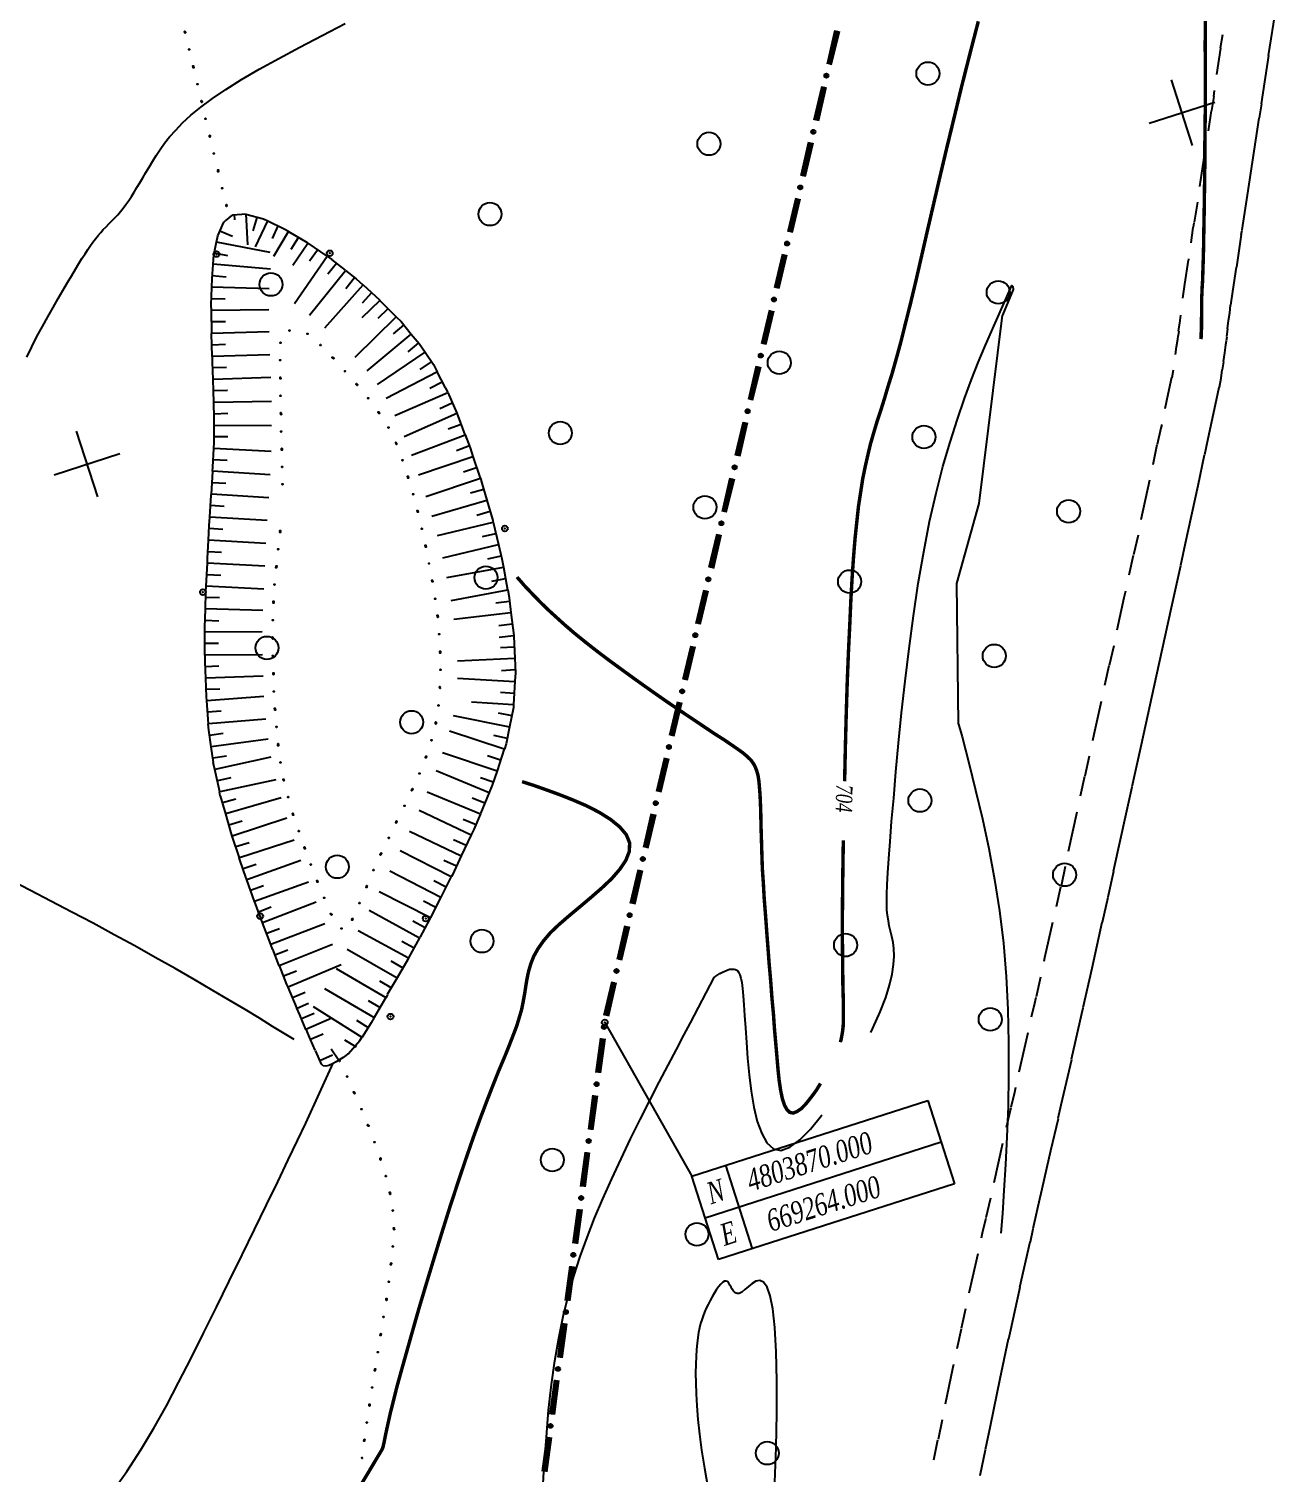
# Model space of a CAD drawing. Header units: millimetres. Extents: x 1353783 to 6492029790, y -7276956 to -512500.
# Drawn here: x 10027477 to 10038322, y -2832052 to -2819488 of the extents above; entities that cross this region are included whole.
import ezdxf

# ---------------------------------------------------------------- set-up
doc = ezdxf.new("R2010")
doc.units = ezdxf.units.MM
doc.linetypes.add('CONTI', pattern=[0])
doc.layers.get('0').update_dxf_attribs({"lineweight": 5})
for name, color, linetype in [('GOR_BUNKNOWN', 212, 'CONTI'), ('GORIZUNKNOWN', 32, 'CONTI'), ('PI_DTUNKNOWN', 250, 'CONTI'), ('PI_DTГРАНИЦЫ', 10, 'CONTI'), ('SETKR', 7, 'CONTI'), ('SIT_LГРАНИЦЫ', 10, 'CONTI'), ('SIT_LДОРОГИ', 250, 'CONTI'), ('SIT_LРЕЛЬЕФ', 7, 'CONTI'), ('ZAPSKРАСТЕНИ', 94, 'CONTI'), ('ГРАНИЦЫ', 7, 'CONTI'), ('РЕЛЬЕФ', 7, 'CONTI')]:
    doc.layers.add(name, color=color, linetype=linetype)
doc.styles.add('SHRFT', font='', dxfattribs={"width": 0.75})
doc.styles.get('SHRFT').set_extended_font_data('Times New Roman Cyr', italic=True)

# ---------------------------------------------------------------- blocks, each defined once
blk = doc.blocks.new('BL_333')
at = {"color": 0}
for p, q in [((0, -3), (0, 3)), ((-3, 0), (3, 0))]:
    blk.add_line(p, q, dxfattribs=at)
blk = doc.blocks.new('BL_2004')
at = {"color": 0}
blk.add_circle((0, 0), 1, dxfattribs=at)
blk = doc.blocks.new('оо')
at = {"layer": 'GOR_BUNKNOWN', "color": 9, "true_color": 0xc7c8ca, "const_width": 0.15}
for points in [[(223097.413, -3431776.622), (223097.823, -3431775.532), (223098.193, -3431774.532), (223098.543, -3431773.622), (223098.873, -3431772.792), (223099.183, -3431772.042), (223099.483, -3431771.362), (223099.763, -3431770.732), (223100.043, -3431770.172), (223100.303, -3431769.652), (223100.573, -3431769.172), (223100.833, -3431768.732), (223101.093, -3431768.302), (223101.363, -3431767.902), (223101.643, -3431767.492), (223101.943, -3431767.082), (223102.253, -3431766.642), (223102.573, -3431766.172), (223102.933, -3431765.662), (223103.303, -3431765.102), (223103.713, -3431764.472), (223104.153, -3431763.762), (223104.633, -3431762.992), (223105.143, -3431762.152), (223105.683, -3431761.242), (223106.253, -3431760.282), (223106.863, -3431759.262), (223107.503, -3431758.192), (223108.173, -3431757.082), (223108.883, -3431755.922), (223109.613, -3431754.722), (223110.383, -3431753.492), (223111.173, -3431752.242)], [(223120.573, -3431755.242), (223120.183, -3431756.452), (223119.793, -3431757.692), (223119.393, -3431758.922), (223118.993, -3431760.112), (223118.623, -3431761.252), (223118.273, -3431762.292), (223117.963, -3431763.212), (223117.693, -3431764.002), (223117.473, -3431764.652), (223117.283, -3431765.192), (223117.133, -3431765.612), (223117.013, -3431765.952), (223116.913, -3431766.202), (223116.843, -3431766.392), (223116.793, -3431766.532), (223116.753, -3431766.632), (223116.723, -3431766.712), (223116.553, -3431767.252), (223116.523, -3431767.342), (223116.483, -3431767.452), (223116.443, -3431767.572), (223116.403, -3431767.692), (223116.363, -3431767.812), (223116.323, -3431767.942), (223116.273, -3431768.062), (223116.233, -3431768.172), (223116.203, -3431768.272), (223116.163, -3431768.362)], [(223084.683, -3431769.122), (223084.773, -3431769.322), (223084.873, -3431769.562), (223085.003, -3431769.832), (223085.153, -3431770.142), (223085.323, -3431770.482), (223085.523, -3431770.862), (223085.763, -3431771.282), (223086.023, -3431771.732), (223086.323, -3431772.222), (223086.663, -3431772.742), (223087.043, -3431773.302), (223087.453, -3431773.882), (223087.883, -3431774.472), (223088.323, -3431775.072), (223088.773, -3431775.672), (223089.213, -3431776.252), (223089.653, -3431776.812), (223090.063, -3431777.332), (223090.443, -3431777.812), (223090.783, -3431778.242), (223091.083, -3431778.602), (223091.333, -3431778.922), (223091.533, -3431779.182), (223091.703, -3431779.412), (223091.833, -3431779.622), (223091.933, -3431779.812), (223091.993, -3431779.992), (223092.023, -3431780.172), (223092.033, -3431780.352), (223092.023, -3431780.562), (223091.983, -3431780.802), (223091.923, -3431781.062), (223091.853, -3431781.362), (223091.763, -3431781.692), (223091.663, -3431782.052), (223091.543, -3431782.452), (223091.413, -3431782.892), (223091.273, -3431783.382), (223091.123, -3431783.902), (223090.963, -3431784.462), (223090.813, -3431785.072), (223090.643, -3431785.722), (223090.483, -3431786.402), (223090.313, -3431787.102), (223090.143, -3431787.812), (223089.973, -3431788.522), (223089.813, -3431789.232), (223089.643, -3431789.932), (223089.493, -3431790.612), (223089.333, -3431791.262), (223089.193, -3431791.882), (223089.063, -3431792.452), (223088.943, -3431792.972), (223088.843, -3431793.452), (223088.773, -3431793.872), (223088.733, -3431794.232), (223088.733, -3431794.532), (223088.773, -3431794.762), (223088.853, -3431794.912), (223088.983, -3431794.992), (223089.163, -3431794.982), (223089.393, -3431794.912), (223089.653, -3431794.772), (223089.933, -3431794.582), (223090.243, -3431794.362), (223090.512, -3431794.129)], [(223095.533, -3431781.932), (223096.013, -3431780.542), (223096.493, -3431779.172), (223096.963, -3431777.852), (223097.413, -3431776.622)], [(223065.163, -3431805.512), (223067.503, -3431803.452), (223067.573, -3431803.362), (223067.643, -3431803.242), (223067.723, -3431803.102), (223067.823, -3431802.922), (223067.953, -3431802.692), (223068.123, -3431802.402), (223068.333, -3431802.042), (223068.603, -3431801.612), (223068.923, -3431801.092), (223069.323, -3431800.482), (223069.793, -3431799.772), (223070.323, -3431798.972), (223070.903, -3431798.102), (223071.533, -3431797.182), (223072.183, -3431796.242), (223072.843, -3431795.292), (223073.513, -3431794.342), (223074.173, -3431793.432), (223074.813, -3431792.562), (223075.413, -3431791.762), (223075.973, -3431791.042), (223076.483, -3431790.402), (223076.953, -3431789.822), (223077.373, -3431789.312), (223077.763, -3431788.862), (223078.113, -3431788.442), (223078.413, -3431788.072), (223078.693, -3431787.722), (223078.923, -3431787.392), (223079.133, -3431787.082), (223079.303, -3431786.772), (223079.463, -3431786.472), (223079.613, -3431786.172), (223079.763, -3431785.882), (223079.923, -3431785.602), (223080.113, -3431785.322), (223080.333, -3431785.052), (223080.613, -3431784.792), (223080.943, -3431784.542), (223081.343, -3431784.292), (223081.823, -3431784.062), (223082.363, -3431783.832), (223082.933, -3431783.602), (223083.513, -3431783.362), (223084.073, -3431783.122), (223084.593, -3431782.872), (223085.053, -3431782.592), (223085.423, -3431782.302), (223085.683, -3431781.982), (223085.813, -3431781.632), (223085.783, -3431781.242), (223085.613, -3431780.832), (223085.333, -3431780.402), (223084.963, -3431779.962), (223084.523, -3431779.522), (223084.043, -3431779.102), (223083.543, -3431778.692), (223083.053, -3431778.312), (223082.593, -3431777.962), (223082.173, -3431777.662)], [(223093.203, -3431788.882), (223093.503, -3431787.922), (223093.863, -3431786.832), (223094.263, -3431785.632), (223094.693, -3431784.362)], [(223091.885, -3431792.683), (223091.963, -3431792.562), (223092.093, -3431792.322), (223092.213, -3431792.062), (223092.323, -3431791.752), (223092.443, -3431791.382), (223092.583, -3431790.922), (223092.743, -3431790.372), (223092.953, -3431789.692), (223093.203, -3431788.882)]]:
    blk.add_lwpolyline(points, dxfattribs=at)
at = {"layer": 'GORIZUNKNOWN', "color": 9, "true_color": 0xc7c8ca}
for points in [[(223069.313, -3431785.312), (223068.983, -3431784.932), (223068.593, -3431784.482), (223068.153, -3431783.972), (223067.673, -3431783.422), (223067.143, -3431782.812), (223066.573, -3431782.172), (223065.963, -3431781.492), (223065.323, -3431780.792), (223064.653, -3431780.062), (223063.963, -3431779.322), (223063.253, -3431778.582), (223062.533, -3431777.822), (223061.803, -3431777.082), (223061.083, -3431776.342), (223060.373, -3431775.632), (223059.683, -3431774.942)], [(223067.313, -3431753.502), (223067.663, -3431753.132), (223068.013, -3431752.782), (223068.373, -3431752.442), (223068.723, -3431752.102), (223069.063, -3431751.792), (223069.393, -3431751.492), (223069.703, -3431751.212), (223069.993, -3431750.952), (223070.263, -3431750.712), (223070.503, -3431750.502), (223070.713, -3431750.312), (223070.913, -3431750.142), (223071.103, -3431749.992), (223071.273, -3431749.852), (223071.433, -3431749.722), (223071.583, -3431749.612), (223071.733, -3431749.512), (223071.883, -3431749.412), (223072.033, -3431749.322), (223072.183, -3431749.232), (223072.343, -3431749.152), (223072.493, -3431749.072), (223072.653, -3431748.982), (223072.813, -3431748.902), (223072.973, -3431748.812), (223073.133, -3431748.712), (223073.293, -3431748.612), (223073.453, -3431748.492), (223073.623, -3431748.372), (223073.793, -3431748.242), (223073.963, -3431748.092), (223074.133, -3431747.942), (223074.313, -3431747.782), (223074.503, -3431747.612), (223074.703, -3431747.432), (223074.913, -3431747.252), (223075.123, -3431747.062), (223075.353, -3431746.872), (223075.603, -3431746.672), (223075.863, -3431746.472), (223076.163, -3431746.272), (223076.503, -3431746.072), (223076.883, -3431745.862), (223077.333, -3431745.662), (223077.843, -3431745.452), (223078.443, -3431745.252), (223079.113, -3431745.052), (223079.893, -3431744.852), (223080.763, -3431744.662), (223081.723, -3431744.482), (223082.743, -3431744.292), (223083.823, -3431744.102), (223084.933, -3431743.912)], [(223093.277, -3431792.683), (223093.413, -3431792.542), (223093.933, -3431791.962), (223094.353, -3431791.442), (223094.683, -3431790.972), (223094.933, -3431790.552), (223095.123, -3431790.172), (223095.253, -3431789.832), (223095.343, -3431789.522), (223095.393, -3431789.252), (223095.423, -3431788.992), (223095.443, -3431788.752), (223095.453, -3431788.522), (223095.483, -3431788.302), (223095.523, -3431788.072), (223095.573, -3431787.822), (223095.663, -3431787.532), (223095.773, -3431787.192), (223095.923, -3431786.782), (223096.103, -3431786.302), (223096.333, -3431785.722), (223096.613, -3431785.032), (223096.943, -3431784.222), (223097.343, -3431783.282), (223097.783, -3431782.222), (223098.273, -3431781.072), (223098.803, -3431779.852), (223099.373, -3431778.592), (223099.963, -3431777.292), (223100.583, -3431776.002), (223101.213, -3431774.722), (223101.863, -3431773.482), (223102.503, -3431772.312), (223103.153, -3431771.222), (223103.783, -3431770.212), (223104.413, -3431769.292), (223105.013, -3431768.442), (223105.583, -3431767.672), (223106.133, -3431766.982), (223106.633, -3431766.372), (223107.093, -3431765.832), (223107.503, -3431765.362), (223107.863, -3431764.962), (223109.043, -3431763.632), (223109.073, -3431763.682), (223109.043, -3431763.812), (223108.266, -3431764.728)], [(223101.008, -3431781.092), (223102.813, -3431775.237), (223104.795, -3431772.223), (223108.266, -3431764.728)], [(223101.008, -3431781.092), (223100.983, -3431781.652), (223100.913, -3431782.822), (223100.833, -3431784.052), (223100.733, -3431785.322), (223100.603, -3431786.642), (223100.433, -3431787.992), (223100.213, -3431789.362), (223099.953, -3431790.752), (223099.623, -3431792.162), (223099.253, -3431793.562), (223098.843, -3431794.942), (223098.413, -3431796.282), (223097.973, -3431797.582), (223097.523, -3431798.812), (223097.093, -3431799.952), (223096.683, -3431801.002), (223096.313, -3431801.932), (223095.983, -3431802.732)], [(223055.733, -3431801.642), (223056.643, -3431800.972), (223057.503, -3431800.272), (223058.333, -3431799.542), (223059.153, -3431798.782), (223059.963, -3431797.972), (223060.803, -3431797.132), (223061.653, -3431796.262), (223062.533, -3431795.362), (223063.413, -3431794.452), (223064.293, -3431793.542), (223065.143, -3431792.652), (223065.963, -3431791.792), (223066.743, -3431790.982), (223067.463, -3431790.222), (223068.103, -3431789.532), (223068.673, -3431788.932), (223070.603, -3431786.812)], [(223073.523, -3431807.492), (223073.993, -3431806.292), (223074.463, -3431805.132), (223074.913, -3431804.042), (223075.373, -3431803.022), (223075.833, -3431802.082), (223076.293, -3431801.192), (223076.763, -3431800.362), (223077.243, -3431799.582), (223077.743, -3431798.832), (223078.263, -3431798.102), (223078.803, -3431797.402), (223079.373, -3431796.702), (223079.973, -3431796.012), (223080.603, -3431795.302), (223081.253, -3431794.602), (223081.913, -3431793.902), (223082.573, -3431793.222), (223083.223, -3431792.562), (223083.853, -3431791.932), (223084.453, -3431791.342), (223085.003, -3431790.802), (223085.503, -3431790.312), (223085.933, -3431789.892), (223087.523, -3431788.332), (223087.613, -3431788.302), (223087.713, -3431788.272), (223087.813, -3431788.242), (223087.933, -3431788.222), (223088.043, -3431788.202), (223088.153, -3431788.192), (223088.263, -3431788.192), (223088.363, -3431788.212), (223088.443, -3431788.242), (223088.513, -3431788.282), (223088.573, -3431788.352), (223088.603, -3431788.432), (223088.623, -3431788.552), (223088.613, -3431788.702), (223088.593, -3431788.902), (223088.543, -3431789.162), (223088.473, -3431789.472), (223088.383, -3431789.852), (223088.273, -3431790.302), (223088.143, -3431790.832), (223087.993, -3431791.442), (223087.833, -3431792.112), (223087.673, -3431792.822), (223087.543, -3431793.532), (223087.443, -3431794.222), (223087.393, -3431794.862), (223087.413, -3431795.422), (223087.503, -3431795.882), (223087.693, -3431796.212), (223087.983, -3431796.372), (223088.393, -3431796.362), (223088.903, -3431796.192), (223089.493, -3431795.892), (223090.133, -3431795.472), (223090.162, -3431795.451)], [(223083.323, -3431810.032), (223083.843, -3431808.612), (223084.323, -3431807.212), (223084.753, -3431805.872), (223085.113, -3431804.662), (223085.383, -3431803.632), (223085.543, -3431802.832), (223085.613, -3431802.252), (223085.593, -3431801.852), (223085.513, -3431801.602), (223085.383, -3431801.482), (223085.213, -3431801.462), (223085.023, -3431801.502), (223084.833, -3431801.582), (223084.643, -3431801.662), (223084.483, -3431801.732), (223084.353, -3431801.742), (223084.263, -3431801.722), (223084.193, -3431801.662), (223084.153, -3431801.582), (223084.123, -3431801.482), (223084.103, -3431801.382), (223084.083, -3431801.272), (223084.063, -3431801.182), (223084.033, -3431801.102), (223083.983, -3431801.062), (223083.913, -3431801.042), (223083.823, -3431801.062), (223083.713, -3431801.112), (223083.593, -3431801.192), (223083.473, -3431801.282), (223083.333, -3431801.392), (223083.193, -3431801.522), (223083.063, -3431801.652), (223082.923, -3431801.792), (223082.793, -3431801.922), (223082.673, -3431802.062), (223082.563, -3431802.192), (223082.453, -3431802.332), (223082.353, -3431802.482), (223082.253, -3431802.642), (223082.153, -3431802.822), (223082.053, -3431803.022), (223081.953, -3431803.242), (223081.843, -3431803.502), (223081.733, -3431803.782), (223081.613, -3431804.102), (223081.493, -3431804.462), (223081.363, -3431804.872), (223081.243, -3431805.332), (223081.103, -3431805.842), (223080.973, -3431806.412), (223080.843, -3431807.042), (223080.713, -3431807.742), (223080.593, -3431808.512), (223080.473, -3431809.362)]]:
    blk.add_lwpolyline(points, dxfattribs=at)
at = {"layer": 'PI_DTUNKNOWN', "color": 9, "true_color": 0xc7c8ca}
for centre in [(223076.543, -3431751.752), (223081.243, -3431753.222), (223071.483, -3431765.572), (223084.833, -3431766.952), (223069.543, -3431779.752), (223076.363, -3431782.052), (223073.603, -3431785.642)]:
    blk.add_circle(centre, 0.125, dxfattribs=at)
for p in [(223076.543, -3431751.752), (223081.243, -3431753.222), (223071.483, -3431765.572), (223084.833, -3431766.952), (223069.543, -3431779.752), (223076.363, -3431782.052), (223073.603, -3431785.642)]:
    blk.add_point(p, dxfattribs=at)
at = {"layer": 'PI_DTГРАНИЦЫ', "color": 9, "true_color": 0xc7c8ca}
blk.add_circle((223082.393, -3431788.732), 0.125, dxfattribs=at)
blk.add_point((223082.393, -3431788.732), dxfattribs=at)
at = {"layer": 'SIT_LГРАНИЦЫ', "color": 9, "true_color": 0xc7c8ca}
for p, q in [((223105.113, -3431750.712), (223104.343, -3431752.002)), ((223105.153, -3431750.742), (223104.383, -3431752.022)), ((223105.193, -3431750.762), (223104.423, -3431752.052)), ((223105.233, -3431750.782), (223104.463, -3431752.072)), ((223105.273, -3431750.812), (223104.493, -3431752.092)), ((223103.833, -3431752.862), (223103.053, -3431754.142)), ((223103.863, -3431752.882), (223103.093, -3431754.172)), ((223103.903, -3431752.902), (223103.133, -3431754.192)), ((223103.943, -3431752.932), (223103.173, -3431754.212)), ((223103.983, -3431752.952), (223103.213, -3431754.242)), ((223102.543, -3431754.992), (223101.773, -3431756.282)), ((223102.583, -3431755.022), (223101.813, -3431756.302)), ((223102.623, -3431755.042), (223101.853, -3431756.332)), ((223102.663, -3431755.062), (223101.893, -3431756.352)), ((223102.703, -3431755.092), (223101.923, -3431756.372)), ((223101.263, -3431757.142), (223100.483, -3431758.422)), ((223101.293, -3431757.162), (223100.523, -3431758.452)), ((223101.333, -3431757.182), (223100.563, -3431758.472)), ((223101.373, -3431757.212), (223100.603, -3431758.492)), ((223101.413, -3431757.232), (223100.643, -3431758.522)), ((223099.963, -3431759.282), (223099.193, -3431760.572)), ((223100.003, -3431759.312), (223099.233, -3431760.592)), ((223100.043, -3431759.332), (223099.273, -3431760.622)), ((223100.083, -3431759.352), (223099.313, -3431760.642)), ((223100.123, -3431759.382), (223099.343, -3431760.662)), ((223098.683, -3431761.432), (223097.903, -3431762.712)), ((223098.713, -3431761.452), (223097.943, -3431762.742)), ((223098.753, -3431761.472), (223097.983, -3431762.762)), ((223098.793, -3431761.502), (223098.023, -3431762.782)), ((223098.833, -3431761.522), (223098.063, -3431762.812)), ((223097.393, -3431763.562), (223096.623, -3431764.852)), ((223097.433, -3431763.592), (223096.663, -3431764.872)), ((223097.473, -3431763.612), (223096.703, -3431764.902)), ((223097.513, -3431763.632), (223096.743, -3431764.922)), ((223097.553, -3431763.662), (223096.773, -3431764.942)), ((223096.113, -3431765.712), (223095.333, -3431766.992)), ((223096.143, -3431765.732), (223095.373, -3431767.022)), ((223096.183, -3431765.752), (223095.413, -3431767.042)), ((223096.223, -3431765.782), (223095.453, -3431767.062)), ((223096.263, -3431765.802), (223095.493, -3431767.092)), ((223094.813, -3431767.852), (223094.043, -3431769.142)), ((223094.853, -3431767.882), (223094.083, -3431769.162)), ((223094.893, -3431767.902), (223094.123, -3431769.192)), ((223094.933, -3431767.922), (223094.163, -3431769.212)), ((223094.973, -3431767.952), (223094.193, -3431769.232)), ((223093.533, -3431770.002), (223092.753, -3431771.282)), ((223093.563, -3431770.022), (223092.793, -3431771.312)), ((223093.603, -3431770.042), (223092.833, -3431771.332)), ((223093.643, -3431770.072), (223092.873, -3431771.352)), ((223093.683, -3431770.092), (223092.913, -3431771.382)), ((223092.243, -3431772.142), (223091.473, -3431773.432)), ((223092.283, -3431772.172), (223091.513, -3431773.452)), ((223092.323, -3431772.192), (223091.553, -3431773.482)), ((223092.363, -3431772.212), (223091.593, -3431773.502)), ((223092.403, -3431772.242), (223091.623, -3431773.522)), ((223090.963, -3431774.292), (223090.183, -3431775.572)), ((223090.993, -3431774.312), (223090.223, -3431775.602)), ((223091.033, -3431774.332), (223090.263, -3431775.622)), ((223091.073, -3431774.362), (223090.303, -3431775.642)), ((223091.113, -3431774.382), (223090.343, -3431775.672)), ((223089.663, -3431776.422), (223088.893, -3431777.712)), ((223089.703, -3431776.452), (223088.933, -3431777.732)), ((223089.743, -3431776.472), (223088.973, -3431777.762)), ((223089.783, -3431776.492), (223089.013, -3431777.782)), ((223089.823, -3431776.522), (223089.043, -3431777.802)), ((223088.383, -3431778.572), (223087.603, -3431779.852)), ((223088.413, -3431778.592), (223087.643, -3431779.882)), ((223088.453, -3431778.612), (223087.683, -3431779.902)), ((223088.493, -3431778.642), (223087.723, -3431779.922)), ((223088.533, -3431778.662), (223087.763, -3431779.952)), ((223087.093, -3431780.712), (223086.323, -3431782.002)), ((223087.133, -3431780.742), (223086.363, -3431782.022)), ((223087.173, -3431780.762), (223086.403, -3431782.052)), ((223087.213, -3431780.782), (223086.443, -3431782.072)), ((223087.253, -3431780.812), (223086.473, -3431782.092)), ((223085.813, -3431782.862), (223085.033, -3431784.142)), ((223085.843, -3431782.882), (223085.073, -3431784.172)), ((223085.883, -3431782.902), (223085.113, -3431784.192)), ((223085.923, -3431782.932), (223085.153, -3431784.212)), ((223085.963, -3431782.952), (223085.193, -3431784.242)), ((223084.513, -3431785.002), (223083.743, -3431786.292)), ((223084.553, -3431785.032), (223083.783, -3431786.312)), ((223084.593, -3431785.052), (223083.823, -3431786.342)), ((223084.633, -3431785.072), (223083.863, -3431786.362)), ((223084.673, -3431785.102), (223083.893, -3431786.382)), ((223083.233, -3431787.152), (223082.453, -3431788.432)), ((223083.263, -3431787.172), (223082.493, -3431788.462)), ((223083.303, -3431787.192), (223082.533, -3431788.482)), ((223083.343, -3431787.222), (223082.573, -3431788.502)), ((223083.383, -3431787.242), (223082.613, -3431788.532)), ((223082.013, -3431789.332), (223081.363, -3431790.692)), ((223082.053, -3431789.352), (223081.403, -3431790.702)), ((223082.093, -3431789.372), (223081.443, -3431790.722)), ((223082.133, -3431789.392), (223081.493, -3431790.742)), ((223082.173, -3431789.412), (223081.533, -3431790.762)), ((223080.933, -3431791.592), (223080.293, -3431792.942)), ((223080.973, -3431791.612), (223080.333, -3431792.962)), ((223081.013, -3431791.632), (223080.373, -3431792.982)), ((223081.063, -3431791.652), (223080.413, -3431793.002)), ((223081.103, -3431791.672), (223080.453, -3431793.022)), ((223079.863, -3431793.842), (223079.213, -3431795.202)), ((223079.903, -3431793.862), (223079.253, -3431795.212)), ((223079.943, -3431793.882), (223079.293, -3431795.232)), ((223079.983, -3431793.902), (223079.343, -3431795.252)), ((223080.023, -3431793.922), (223079.383, -3431795.272)), ((223078.783, -3431796.102), (223078.143, -3431797.452)), ((223078.823, -3431796.122), (223078.183, -3431797.472)), ((223078.863, -3431796.142), (223078.223, -3431797.492)), ((223078.913, -3431796.162), (223078.263, -3431797.512)), ((223078.953, -3431796.182), (223078.303, -3431797.532)), ((223077.713, -3431798.362), (223077.063, -3431799.722)), ((223077.753, -3431798.382), (223077.103, -3431799.732)), ((223077.793, -3431798.402), (223077.143, -3431799.752)), ((223077.833, -3431798.422), (223077.193, -3431799.772)), ((223077.873, -3431798.442), (223077.233, -3431799.792)), ((223076.633, -3431800.622), (223075.993, -3431801.972)), ((223076.673, -3431800.642), (223076.033, -3431801.992)), ((223076.713, -3431800.662), (223076.073, -3431802.012)), ((223076.763, -3431800.682), (223076.113, -3431802.032)), ((223076.803, -3431800.702), (223076.153, -3431802.052)), ((223075.563, -3431802.872), (223074.913, -3431804.232)), ((223075.603, -3431802.892), (223074.953, -3431804.242)), ((223075.643, -3431802.912), (223074.993, -3431804.262)), ((223075.683, -3431802.932), (223075.043, -3431804.282)), ((223075.723, -3431802.952), (223075.083, -3431804.302)), ((223074.483, -3431805.132), (223073.843, -3431806.482)), ((223074.523, -3431805.152), (223073.883, -3431806.502)), ((223074.563, -3431805.172), (223073.923, -3431806.522)), ((223074.613, -3431805.192), (223073.963, -3431806.542)), ((223074.653, -3431805.212), (223074.003, -3431806.562))]:
    blk.add_line(p, q, dxfattribs=at)
for centre, radius in [((223104.163, -3431752.472), 0.09), ((223104.163, -3431752.472), 0.04), ((223102.873, -3431754.622), 0.09), ((223102.873, -3431754.622), 0.04), ((223101.593, -3431756.752), 0.09), ((223101.593, -3431756.752), 0.04), ((223100.303, -3431758.902), 0.09), ((223100.303, -3431758.902), 0.04), ((223099.013, -3431761.042), 0.09), ((223099.013, -3431761.042), 0.04), ((223097.723, -3431763.192), 0.09), ((223097.723, -3431763.192), 0.04), ((223096.443, -3431765.322), 0.09), ((223096.443, -3431765.322), 0.04), ((223095.153, -3431767.472), 0.09), ((223095.153, -3431767.472), 0.04), ((223093.863, -3431769.612), 0.09), ((223093.863, -3431769.612), 0.04), ((223092.573, -3431771.762), 0.09), ((223092.573, -3431771.762), 0.04), ((223091.293, -3431773.902), 0.09), ((223091.293, -3431773.902), 0.04), ((223090.003, -3431776.052), 0.09), ((223090.003, -3431776.052), 0.04), ((223088.713, -3431778.182), 0.09), ((223088.713, -3431778.182), 0.04), ((223087.423, -3431780.332), 0.09), ((223087.423, -3431780.332), 0.04), ((223086.143, -3431782.472), 0.09), ((223086.143, -3431782.472), 0.04), ((223084.853, -3431784.622), 0.09), ((223084.853, -3431784.622), 0.04), ((223083.563, -3431786.762), 0.09), ((223083.563, -3431786.762), 0.04), ((223082.303, -3431788.912), 0.09), ((223082.303, -3431788.912), 0.04), ((223081.233, -3431791.182), 0.09), ((223081.233, -3431791.182), 0.04), ((223080.153, -3431793.432), 0.09), ((223080.153, -3431793.432), 0.04), ((223079.083, -3431795.692), 0.09), ((223079.083, -3431795.692), 0.04), ((223078.003, -3431797.942), 0.09), ((223078.003, -3431797.942), 0.04), ((223076.933, -3431800.212), 0.09), ((223076.933, -3431800.212), 0.04), ((223075.853, -3431802.462), 0.09), ((223075.853, -3431802.462), 0.04), ((223074.783, -3431804.722), 0.09), ((223074.783, -3431804.722), 0.04)]:
    blk.add_circle(centre, radius, dxfattribs=at)
at = {"layer": 'SIT_LДОРОГИ', "color": 9, "true_color": 0xc7c8ca}
for p, q in [((223122.733, -3431757.512), (223123.683, -3431755.632)), ((223120.343, -3431757.612), (223120.863, -3431756.572)), ((223120.853, -3431756.562), (223121.123, -3431756.032)), ((223121.793, -3431759.422), (223122.743, -3431757.512)), ((223119.923, -3431758.492), (223119.643, -3431759.032)), ((223120.023, -3431758.242), (223119.903, -3431758.482)), ((223119.243, -3431759.832), (223119.633, -3431759.042)), ((223121.533, -3431759.982), (223121.813, -3431759.432)), ((223120.863, -3431761.282), (223121.513, -3431759.982)), ((223118.143, -3431762.022), (223118.923, -3431760.452)), ((223120.003, -3431763.022), (223120.863, -3431761.282)), ((223117.843, -3431762.652), (223117.443, -3431763.432)), ((223117.343, -3431763.632), (223117.433, -3431763.452)), ((223119.323, -3431764.382), (223120.003, -3431763.022)), ((223117.043, -3431764.242), (223117.333, -3431763.632)), ((223118.603, -3431765.862), (223119.233, -3431764.572)), ((223119.223, -3431764.572), (223119.313, -3431764.392)), ((223116.233, -3431765.872), (223116.703, -3431764.922)), ((223116.713, -3431764.922), (223116.733, -3431764.872)), ((223115.963, -3431766.432), (223116.233, -3431765.872)), ((223118.113, -3431766.812), (223118.593, -3431765.862)), ((223115.633, -3431767.102), (223115.493, -3431767.412)), ((223117.853, -3431767.352), (223118.113, -3431766.812)), ((223115.353, -3431767.742), (223115.273, -3431767.912)), ((223115.343, -3431767.732), (223115.503, -3431767.412)), ((223117.553, -3431767.962), (223117.703, -3431767.652)), ((223117.703, -3431767.652), (223117.843, -3431767.352)), ((223114.903, -3431768.662), (223115.053, -3431768.362)), ((223115.053, -3431768.362), (223115.203, -3431768.052)), ((223115.203, -3431768.052), (223115.263, -3431767.922)), ((223117.263, -3431768.602), (223117.413, -3431768.292)), ((223117.403, -3431768.292), (223117.553, -3431767.962)), ((223116.963, -3431769.252), (223117.113, -3431768.922)), ((223117.123, -3431768.922), (223117.193, -3431768.772)), ((223117.203, -3431768.762), (223117.273, -3431768.612)), ((223114.073, -3431770.202), (223114.453, -3431769.552)), ((223114.463, -3431769.562), (223114.613, -3431769.272)), ((223116.643, -3431769.922), (223116.813, -3431769.602)), ((223116.803, -3431769.592), (223116.963, -3431769.252)), ((223113.753, -3431770.762), (223114.073, -3431770.202)), ((223116.293, -3431770.592), (223116.473, -3431770.252)), ((223116.473, -3431770.252), (223116.633, -3431769.922)), ((223115.903, -3431771.262), (223116.283, -3431770.592)), ((223113.313, -3431771.512), (223112.953, -3431772.142)), ((223113.403, -3431771.372), (223113.313, -3431771.512)), ((223115.133, -3431772.572), (223115.893, -3431771.262)), ((223112.513, -3431772.912), (223112.953, -3431772.152)), ((223114.783, -3431773.192), (223115.143, -3431772.572)), ((223111.293, -3431775.032), (223112.173, -3431773.512)), ((223114.093, -3431774.392), (223114.773, -3431773.202)), ((223112.813, -3431776.612), (223114.093, -3431774.392)), ((223110.953, -3431775.642), (223110.503, -3431776.402)), ((223110.053, -3431777.172), (223110.493, -3431776.412)), ((223112.323, -3431777.462), (223112.813, -3431776.612)), ((223109.553, -3431778.042), (223109.703, -3431777.782)), ((223111.373, -3431779.092), (223112.313, -3431777.472)), ((223108.823, -3431779.292), (223109.553, -3431778.042)), ((223109.853, -3431781.712), (223111.373, -3431779.092)), ((223108.473, -3431779.902), (223108.023, -3431780.662)), ((223107.583, -3431781.422), (223108.023, -3431780.662)), ((223108.313, -3431784.362), (223109.843, -3431781.722)), ((223106.493, -3431783.302), (223107.233, -3431782.032)), ((223106.343, -3431783.542), (223106.483, -3431783.302)), ((223105.993, -3431784.152), (223105.543, -3431784.912)), ((223107.363, -3431785.972), (223108.303, -3431784.362)), ((223105.103, -3431785.682), (223105.543, -3431784.922)), ((223106.823, -3431786.912), (223107.363, -3431785.982)), ((223103.873, -3431787.802), (223104.753, -3431786.292)), ((223105.473, -3431789.232), (223106.823, -3431786.912)), ((223103.533, -3431788.402), (223103.093, -3431789.162)), ((223102.633, -3431789.932), (223103.073, -3431789.182)), ((223104.903, -3431790.222), (223105.483, -3431789.232)), ((223104.333, -3431791.202), (223104.893, -3431790.242)), ((223101.473, -3431791.892), (223102.273, -3431790.542)), ((223103.293, -3431792.962), (223104.323, -3431791.202)), ((223101.393, -3431792.042), (223101.473, -3431791.902)), ((223101.033, -3431792.652), (223100.593, -3431793.402)), ((223102.403, -3431794.472), (223103.293, -3431792.962)), ((223100.133, -3431794.182), (223100.453, -3431793.652)), ((223100.453, -3431793.652), (223100.583, -3431793.422)), ((223099.423, -3431795.392), (223099.783, -3431794.782)), ((223101.233, -3431796.462), (223102.263, -3431794.712)), ((223102.263, -3431794.712), (223102.393, -3431794.492)), ((223098.893, -3431796.292), (223099.423, -3431795.392)), ((223100.193, -3431798.222), (223101.233, -3431796.472)), ((223098.383, -3431797.142), (223098.083, -3431797.642)), ((223098.533, -3431796.892), (223098.383, -3431797.142)), ((223097.633, -3431798.412), (223098.083, -3431797.662)), ((223099.893, -3431798.722), (223100.193, -3431798.222)), ((223096.383, -3431800.532), (223097.273, -3431799.022)), ((223099.163, -3431799.972), (223099.893, -3431798.742)), ((223098.123, -3431801.722), (223099.153, -3431799.972)), ((223096.023, -3431801.142), (223095.573, -3431801.892)), ((223097.383, -3431802.962), (223098.123, -3431801.712)), ((223095.123, -3431802.662), (223095.273, -3431802.412)), ((223095.273, -3431802.412), (223095.573, -3431801.912)), ((223097.093, -3431803.482), (223097.383, -3431802.982)), ((223094.243, -3431804.162), (223094.773, -3431803.262)), ((223096.053, -3431805.222), (223097.083, -3431803.482)), ((223093.883, -3431804.782), (223094.243, -3431804.162)), ((223093.523, -3431805.392), (223093.213, -3431805.922)), ((223095.043, -3431806.982), (223096.063, -3431805.222)), ((223092.643, -3431806.922), (223093.083, -3431806.172)), ((223093.213, -3431805.922), (223093.083, -3431806.152)), ((223094.033, -3431808.732), (223094.903, -3431807.212)), ((223094.913, -3431807.202), (223095.043, -3431806.982)), ((223091.423, -3431809.062), (223092.203, -3431807.692)), ((223092.203, -3431807.692), (223092.293, -3431807.532)), ((223092.993, -3431810.562), (223094.033, -3431808.732)), ((223091.073, -3431809.672), (223090.643, -3431810.442)), ((223090.203, -3431811.222), (223090.633, -3431810.452)), ((223092.473, -3431811.482), (223092.993, -3431810.562)), ((223091.913, -3431812.492), (223092.473, -3431811.492))]:
    blk.add_line(p, q, dxfattribs=at)
at = {"layer": 'SIT_LРЕЛЬЕФ', "color": 9, "true_color": 0xc7c8ca}
for p, q in [((223076.833, -3431751.012), (223077.273, -3431750.522)), ((223077.433, -3431751.242), (223076.983, -3431750.842)), ((223077.273, -3431750.522), (223077.343, -3431750.492)), ((223077.353, -3431750.492), (223077.743, -3431750.342)), ((223077.743, -3431750.342), (223078.303, -3431750.482)), ((223077.753, -3431750.582), (223077.813, -3431750.352)), ((223077.968, -3431751.784), (223078.303, -3431750.472)), ((223078.283, -3431750.512), (223078.293, -3431750.492)), ((223078.293, -3431750.492), (223078.953, -3431750.922)), ((223078.373, -3431751.272), (223078.713, -3431750.772)), ((223078.953, -3431750.922), (223079.103, -3431751.062)), ((223076.423, -3431751.762), (223076.703, -3431751.242)), ((223076.703, -3431751.252), (223076.833, -3431751.012)), ((223078.783, -3431752.392), (223076.703, -3431751.252)), ((223078.253, -3431751.977), (223079.103, -3431751.062)), ((223079.063, -3431751.842), (223079.473, -3431751.402)), ((223079.103, -3431751.062), (223079.683, -3431751.602)), ((223076.033, -3431752.702), (223076.263, -3431752.142)), ((223076.273, -3431752.132), (223076.423, -3431751.762)), ((223078.583, -3431753.092), (223076.273, -3431752.132)), ((223076.993, -3431751.972), (223076.463, -3431751.682)), ((223078.883, -3431752.597), (223079.823, -3431751.772)), ((223079.683, -3431751.602), (223079.823, -3431751.762)), ((223079.703, -3431752.542), (223080.153, -3431752.152)), ((223079.823, -3431751.772), (223080.453, -3431752.482)), ((223075.903, -3431753.062), (223076.033, -3431752.702)), ((223076.633, -3431752.832), (223076.073, -3431752.602)), ((223079.553, -3431753.222), (223080.473, -3431752.512)), ((223080.453, -3431752.482), (223080.473, -3431752.512)), ((223080.473, -3431752.512), (223081.083, -3431753.302)), ((223075.653, -3431753.782), (223075.903, -3431753.072)), ((223078.263, -3431753.892), (223075.903, -3431753.062)), ((223079.113, -3431754.832), (223081.093, -3431753.302)), ((223080.303, -3431753.272), (223080.783, -3431752.912)), ((223081.093, -3431753.302), (223081.243, -3431753.502)), ((223075.293, -3431754.972), (223075.583, -3431754.012)), ((223075.583, -3431754.022), (223075.653, -3431753.782)), ((223077.973, -3431754.752), (223075.583, -3431754.022)), ((223076.303, -3431753.742), (223075.743, -3431753.542)), ((223080.883, -3431754.052), (223081.383, -3431753.722)), ((223081.233, -3431753.502), (223081.653, -3431754.132)), ((223076.013, -3431754.672), (223075.443, -3431754.492)), ((223079.583, -3431755.522), (223081.663, -3431754.142)), ((223081.443, -3431754.892), (223081.943, -3431754.562)), ((223081.663, -3431754.142), (223081.993, -3431754.632)), ((223081.993, -3431754.632), (223082.193, -3431754.972)), ((223075.003, -3431755.942), (223075.283, -3431754.982)), ((223075.283, -3431754.982), (223075.293, -3431754.962)), ((223077.683, -3431755.672), (223075.283, -3431754.982)), ((223080.043, -3431756.242), (223082.203, -3431754.982)), ((223082.203, -3431754.982), (223082.683, -3431755.812)), ((223074.943, -3431756.182), (223075.013, -3431755.942)), ((223077.403, -3431756.632), (223075.003, -3431755.942)), ((223075.713, -3431755.622), (223075.143, -3431755.462)), ((223081.733, -3431756.322), (223082.693, -3431755.842)), ((223081.933, -3431755.712), (223082.453, -3431755.412)), ((223082.683, -3431755.812), (223082.693, -3431755.832)), ((223082.693, -3431755.842), (223083.143, -3431756.732)), ((223074.743, -3431756.902), (223074.943, -3431756.182)), ((223075.453, -3431756.582), (223074.883, -3431756.422)), ((223082.383, -3431756.562), (223082.923, -3431756.292)), ((223074.603, -3431757.382), (223074.733, -3431756.902)), ((223077.153, -3431757.582), (223074.743, -3431756.902)), ((223080.913, -3431757.862), (223083.143, -3431756.732)), ((223082.803, -3431757.412), (223083.363, -3431757.182)), ((223083.143, -3431756.732), (223083.283, -3431757.002)), ((223083.283, -3431757.002), (223083.543, -3431757.652)), ((223074.263, -3431758.512), (223074.463, -3431757.862)), ((223074.463, -3431757.862), (223074.603, -3431757.382)), ((223076.853, -3431758.582), (223074.463, -3431757.862)), ((223075.183, -3431757.552), (223074.603, -3431757.382)), ((223075.173, -3431757.542), (223074.603, -3431757.382)), ((223081.223, -3431758.582), (223083.543, -3431757.652)), ((223083.543, -3431757.652), (223083.743, -3431758.152)), ((223074.893, -3431758.512), (223074.313, -3431758.342)), ((223083.173, -3431758.342), (223083.733, -3431758.112)), ((223083.743, -3431758.152), (223083.873, -3431758.592)), ((223073.933, -3431759.522), (223074.163, -3431758.812)), ((223074.163, -3431758.812), (223074.263, -3431758.512)), ((223076.543, -3431759.592), (223074.163, -3431758.812)), ((223081.473, -3431759.292), (223083.873, -3431758.592)), ((223083.433, -3431759.242), (223084.013, -3431759.072)), ((223083.873, -3431758.592), (223084.053, -3431759.212)), ((223073.843, -3431759.772), (223073.933, -3431759.522)), ((223074.583, -3431759.472), (223074.013, -3431759.282)), ((223081.643, -3431759.972), (223084.103, -3431759.552)), ((223084.053, -3431759.212), (223084.113, -3431759.562)), ((223084.103, -3431759.552), (223084.233, -3431760.332)), ((223073.553, -3431760.532), (223073.843, -3431759.762)), ((223074.233, -3431760.442), (223073.673, -3431760.232)), ((223076.183, -3431760.652), (223073.843, -3431759.772)), ((223083.593, -3431760.142), (223084.183, -3431760.042)), ((223084.243, -3431760.332), (223084.263, -3431760.542)), ((223073.133, -3431761.632), (223073.493, -3431760.702)), ((223073.493, -3431760.692), (223073.553, -3431760.532)), ((223075.823, -3431761.602), (223073.493, -3431760.692)), ((223081.783, -3431760.812), (223084.273, -3431760.552)), ((223084.273, -3431760.552), (223084.373, -3431761.542)), ((223073.113, -3431761.662), (223073.123, -3431761.632)), ((223075.463, -3431762.542), (223073.133, -3431761.632)), ((223073.873, -3431761.382), (223073.313, -3431761.162)), ((223081.883, -3431761.802), (223084.373, -3431761.542)), ((223083.733, -3431761.112), (223084.323, -3431761.052)), ((223084.373, -3431761.542), (223084.383, -3431761.662)), ((223072.763, -3431762.552), (223073.113, -3431761.662)), ((223073.503, -3431762.302), (223072.943, -3431762.082)), ((223083.803, -3431762.072), (223084.403, -3431762.042)), ((223084.383, -3431761.662), (223084.423, -3431762.542)), ((223072.633, -3431762.902), (223072.763, -3431762.562)), ((223075.093, -3431763.452), (223072.763, -3431762.552)), ((223081.933, -3431762.672), (223084.433, -3431762.542)), ((223084.433, -3431762.542), (223084.463, -3431763.152)), ((223072.123, -3431764.232), (223072.403, -3431763.502)), ((223072.403, -3431763.492), (223072.633, -3431762.902)), ((223074.733, -3431764.392), (223072.403, -3431763.492)), ((223073.143, -3431763.242), (223072.583, -3431763.022)), ((223083.863, -3431763.072), (223084.463, -3431763.042)), ((223084.463, -3431763.152), (223084.463, -3431763.542)), ((223072.783, -3431764.182), (223072.223, -3431763.962)), ((223081.963, -3431763.572), (223084.463, -3431763.542)), ((223083.873, -3431764.052), (223084.473, -3431764.042)), ((223084.463, -3431763.542), (223084.473, -3431764.542)), ((223071.703, -3431765.372), (223072.053, -3431764.432)), ((223072.053, -3431764.432), (223072.123, -3431764.232)), ((223074.393, -3431765.312), (223072.053, -3431764.432)), ((223081.983, -3431764.572), (223084.483, -3431764.542)), ((223084.483, -3431764.762), (223084.463, -3431765.542)), ((223084.483, -3431764.542), (223084.483, -3431764.762)), ((223071.603, -3431765.612), (223071.693, -3431765.362)), ((223074.043, -3431766.252), (223071.703, -3431765.372)), ((223072.443, -3431765.112), (223071.883, -3431764.902)), ((223083.883, -3431765.022), (223084.483, -3431765.042)), ((223071.363, -3431766.302), (223071.603, -3431765.612)), ((223072.093, -3431766.032), (223071.533, -3431765.832)), ((223081.963, -3431765.472), (223084.463, -3431765.542)), ((223083.853, -3431766.022), (223084.453, -3431766.042)), ((223084.463, -3431765.542), (223084.433, -3431766.452)), ((223071.103, -3431767.042), (223071.363, -3431766.312)), ((223073.723, -3431767.132), (223071.363, -3431766.302)), ((223081.943, -3431766.342), (223084.433, -3431766.532)), ((223084.433, -3431766.532), (223084.353, -3431767.532)), ((223084.433, -3431766.452), (223084.423, -3431766.542)), ((223070.733, -3431768.202), (223071.033, -3431767.252)), ((223071.033, -3431767.252), (223071.103, -3431767.042)), ((223073.413, -3431768.002), (223071.033, -3431767.252)), ((223071.763, -3431766.982), (223071.203, -3431766.782)), ((223083.793, -3431766.982), (223084.393, -3431767.032)), ((223071.453, -3431767.902), (223070.883, -3431767.722)), ((223081.863, -3431767.342), (223084.353, -3431767.532)), ((223084.353, -3431767.532), (223084.303, -3431768.162)), ((223070.453, -3431769.172), (223070.643, -3431768.502)), ((223070.643, -3431768.502), (223070.733, -3431768.212)), ((223073.113, -3431768.952), (223070.733, -3431768.202)), ((223081.773, -3431768.212), (223084.253, -3431768.532)), ((223083.713, -3431767.982), (223084.313, -3431768.032)), ((223084.253, -3431768.532), (223084.123, -3431769.522)), ((223084.303, -3431768.162), (223084.253, -3431768.532)), ((223070.233, -3431769.952), (223070.453, -3431769.172)), ((223072.863, -3431769.852), (223070.453, -3431769.172)), ((223071.163, -3431768.852), (223070.593, -3431768.692)), ((223083.593, -3431768.952), (223084.193, -3431769.032)), ((223070.893, -3431769.812), (223070.323, -3431769.652)), ((223081.653, -3431769.212), (223084.133, -3431769.532)), ((223084.133, -3431769.532), (223084.093, -3431769.872)), ((223069.963, -3431771.092), (223070.193, -3431770.122)), ((223070.193, -3431770.122), (223070.233, -3431769.952)), ((223072.623, -3431770.702), (223070.193, -3431770.122)), ((223081.513, -3431770.032), (223083.963, -3431770.512)), ((223083.473, -3431769.912), (223084.053, -3431770.022)), ((223084.083, -3431769.872), (223083.963, -3431770.512)), ((223070.663, -3431770.742), (223070.083, -3431770.602)), ((223083.283, -3431770.892), (223083.863, -3431771.002)), ((223083.963, -3431770.512), (223083.773, -3431771.492)), ((223069.763, -3431772.082), (223069.893, -3431771.372)), ((223070.443, -3431771.692), (223069.853, -3431771.592)), ((223069.893, -3431771.372), (223069.953, -3431771.102)), ((223072.393, -3431771.672), (223069.963, -3431771.092)), ((223083.153, -3431771.382), (223083.773, -3431771.502)), ((223083.763, -3431771.522), (223083.513, -3431772.462)), ((223083.773, -3431771.502), (223083.773, -3431771.522)), ((223069.653, -3431772.762), (223069.773, -3431772.092)), ((223072.223, -3431772.522), (223069.763, -3431772.082)), ((223081.103, -3431771.802), (223083.513, -3431772.452)), ((223083.063, -3431771.822), (223083.643, -3431771.972)), ((223069.613, -3431773.072), (223069.643, -3431772.762)), ((223070.273, -3431772.682), (223069.683, -3431772.582)), ((223080.883, -3431772.522), (223083.213, -3431773.422)), ((223082.803, -3431772.782), (223083.383, -3431772.932)), ((223083.513, -3431772.452), (223083.343, -3431773.072)), ((223069.523, -3431774.072), (223069.613, -3431773.072)), ((223072.103, -3431773.312), (223069.613, -3431773.072)), ((223083.213, -3431773.422), (223082.853, -3431774.352)), ((223083.343, -3431773.072), (223083.213, -3431773.412)), ((223069.493, -3431774.242), (223069.513, -3431774.062)), ((223072.013, -3431774.312), (223069.523, -3431774.072)), ((223070.163, -3431773.632), (223069.573, -3431773.572)), ((223080.203, -3431774.002), (223082.383, -3431775.222)), ((223081.143, -3431773.692), (223082.853, -3431774.352)), ((223082.473, -3431773.672), (223083.033, -3431773.892)), ((223069.483, -3431775.062), (223069.503, -3431774.242)), ((223070.093, -3431774.582), (223069.493, -3431774.562)), ((223079.853, -3431774.592), (223081.873, -3431776.072)), ((223082.103, -3431774.492), (223082.633, -3431774.792)), ((223082.803, -3431774.472), (223082.383, -3431775.222)), ((223082.853, -3431774.352), (223082.803, -3431774.472)), ((223069.453, -3431775.912), (223069.483, -3431775.062)), ((223071.983, -3431775.132), (223069.483, -3431775.062)), ((223079.263, -3431775.402), (223081.283, -3431776.882)), ((223081.613, -3431775.362), (223082.143, -3431775.662)), ((223082.383, -3431775.222), (223082.013, -3431775.882)), ((223069.453, -3431776.062), (223069.453, -3431775.912)), ((223071.953, -3431776.052), (223069.453, -3431776.062)), ((223069.463, -3431777.062), (223069.453, -3431776.062)), ((223070.063, -3431775.582), (223069.463, -3431775.562)), ((223078.763, -3431776.052), (223080.673, -3431777.672)), ((223081.873, -3431776.072), (223081.283, -3431776.882)), ((223082.013, -3431775.882), (223081.873, -3431776.082)), ((223070.063, -3431776.562), (223069.463, -3431776.562)), ((223081.093, -3431776.122), (223081.573, -3431776.472)), ((223069.463, -3431777.692), (223069.453, -3431777.062)), ((223071.963, -3431777.052), (223069.463, -3431777.062)), ((223078.113, -3431776.822), (223080.023, -3431778.442)), ((223080.503, -3431776.932), (223080.983, -3431777.282)), ((223081.283, -3431776.882), (223080.893, -3431777.412)), ((223070.063, -3431777.562), (223069.463, -3431777.562)), ((223069.473, -3431778.062), (223069.463, -3431777.692)), ((223077.533, -3431777.482), (223079.353, -3431779.192)), ((223079.893, -3431777.662), (223080.353, -3431778.052)), ((223080.673, -3431777.672), (223080.023, -3431778.432)), ((223080.893, -3431777.412), (223080.663, -3431777.672)), ((223071.973, -3431777.982), (223069.473, -3431778.062)), ((223069.503, -3431779.062), (223069.473, -3431778.062)), ((223070.083, -3431778.542), (223069.483, -3431778.562)), ((223076.853, -3431778.212), (223078.673, -3431779.922)), ((223079.243, -3431778.432), (223079.703, -3431778.822)), ((223080.023, -3431778.442), (223079.543, -3431779.002)), ((223072.003, -3431778.982), (223069.503, -3431779.062)), ((223069.523, -3431779.512), (223069.513, -3431779.062)), ((223076.213, -3431778.892), (223077.983, -3431780.652)), ((223078.573, -3431779.142), (223079.013, -3431779.552)), ((223079.353, -3431779.192), (223078.673, -3431779.922)), ((223079.543, -3431779.002), (223079.363, -3431779.192)), ((223069.553, -3431780.062), (223069.523, -3431779.512)), ((223070.123, -3431779.532), (223069.523, -3431779.562)), ((223075.513, -3431779.602), (223077.283, -3431781.362)), ((223072.053, -3431779.922), (223069.553, -3431780.062)), ((223069.613, -3431781.062), (223069.553, -3431780.062)), ((223074.803, -3431780.312), (223076.573, -3431782.072)), ((223077.893, -3431779.872), (223078.333, -3431780.282)), ((223078.673, -3431779.922), (223078.053, -3431780.592)), ((223070.183, -3431780.532), (223069.583, -3431780.562)), ((223069.613, -3431781.282), (223069.603, -3431781.062)), ((223072.113, -3431780.922), (223069.613, -3431781.062)), ((223074.133, -3431780.952), (223075.853, -3431782.762)), ((223077.203, -3431780.582), (223077.633, -3431781.002)), ((223077.983, -3431780.652), (223077.283, -3431781.362)), ((223078.053, -3431780.592), (223077.993, -3431780.652)), ((223069.673, -3431782.062), (223069.623, -3431781.282)), ((223070.233, -3431781.522), (223069.633, -3431781.562)), ((223073.413, -3431781.642), (223075.133, -3431783.452)), ((223076.503, -3431781.292), (223076.933, -3431781.712)), ((223077.283, -3431781.362), (223076.583, -3431782.072)), ((223072.163, -3431781.882), (223069.673, -3431782.062)), ((223069.743, -3431782.932), (223069.683, -3431782.052)), ((223072.713, -3431782.272), (223074.393, -3431784.122)), ((223075.803, -3431781.982), (223076.223, -3431782.412)), ((223076.533, -3431782.122), (223075.863, -3431782.762)), ((223076.573, -3431782.072), (223076.533, -3431782.122)), ((223070.313, -3431782.512), (223069.713, -3431782.552)), ((223069.753, -3431783.062), (223069.743, -3431782.932)), ((223072.243, -3431782.842), (223069.753, -3431783.062)), ((223071.993, -3431782.932), (223073.663, -3431784.792)), ((223075.073, -3431782.672), (223075.493, -3431783.102)), ((223075.853, -3431782.762), (223075.133, -3431783.452)), ((223069.843, -3431784.062), (223069.753, -3431783.062)), ((223070.393, -3431783.512), (223069.803, -3431783.562)), ((223071.243, -3431783.602), (223072.913, -3431785.462)), ((223074.363, -3431783.342), (223074.763, -3431783.792)), ((223075.073, -3431783.512), (223074.393, -3431784.122)), ((223075.133, -3431783.452), (223075.073, -3431783.512)), ((223070.376, -3431784.015), (223069.843, -3431784.062)), ((223069.873, -3431784.372), (223069.843, -3431784.052)), ((223070.533, -3431784.202), (223072.143, -3431786.112)), ((223073.623, -3431784.012), (223074.023, -3431784.462)), ((223074.393, -3431784.122), (223073.763, -3431784.692)), ((223069.933, -3431785.052), (223069.873, -3431784.372)), ((223070.483, -3431784.502), (223069.883, -3431784.552)), ((223072.893, -3431784.682), (223073.293, -3431785.122)), ((223073.663, -3431784.792), (223072.913, -3431785.462)), ((223073.763, -3431784.702), (223073.653, -3431784.802)), ((223071.151, -3431784.934), (223069.933, -3431785.052)), ((223069.983, -3431785.532), (223069.943, -3431785.042)), ((223070.583, -3431785.472), (223069.983, -3431785.532)), ((223072.143, -3431785.332), (223072.533, -3431785.792)), ((223072.913, -3431785.462), (223072.713, -3431785.642)), ((223070.043, -3431786.032), (223069.983, -3431785.532)), ((223070.073, -3431786.332), (223070.043, -3431786.042)), ((223071.383, -3431785.992), (223071.773, -3431786.442)), ((223072.143, -3431786.112), (223071.993, -3431786.232)), ((223072.713, -3431785.642), (223072.153, -3431786.122)), ((223070.113, -3431786.692), (223070.073, -3431786.332)), ((223070.693, -3431786.472), (223070.093, -3431786.532)), ((223070.163, -3431786.782), (223070.113, -3431786.692)), ((223070.723, -3431786.192), (223070.883, -3431786.762)), ((223070.933, -3431786.752), (223070.753, -3431786.802)), ((223071.103, -3431786.712), (223070.933, -3431786.752)), ((223071.233, -3431786.662), (223071.103, -3431786.712)), ((223071.323, -3431786.632), (223071.233, -3431786.662)), ((223071.363, -3431786.622), (223071.323, -3431786.632)), ((223072.003, -3431786.242), (223071.363, -3431786.622)), ((223070.263, -3431786.832), (223070.163, -3431786.782)), ((223070.393, -3431786.852), (223070.263, -3431786.832)), ((223070.573, -3431786.832), (223070.403, -3431786.852)), ((223070.753, -3431786.802), (223070.573, -3431786.832))]:
    blk.add_line(p, q, dxfattribs=at)
for centre in [(223078.193, -3431742.122), (223078.193, -3431742.162), (223078.133, -3431742.912), (223078.073, -3431743.662), (223078.073, -3431743.712), (223078.013, -3431744.462), (223077.953, -3431745.212), (223077.953, -3431745.252), (223077.893, -3431746.002), (223077.833, -3431746.762), (223077.833, -3431746.802), (223077.773, -3431747.552), (223077.713, -3431748.352), (223077.723, -3431748.302), (223077.653, -3431749.102), (223077.603, -3431749.852), (223077.603, -3431749.892), (223078.553, -3431755.892), (223078.013, -3431756.272), (223079.243, -3431756.262), (223077.773, -3431756.992), (223079.643, -3431756.902), (223077.533, -3431757.752), (223077.543, -3431757.712), (223079.973, -3431757.582), (223079.993, -3431757.622), (223077.313, -3431758.472), (223080.303, -3431758.312), (223080.603, -3431758.992), (223080.623, -3431759.042), (223077.083, -3431759.242), (223077.093, -3431759.192), (223080.903, -3431759.742), (223076.863, -3431759.962), (223076.643, -3431760.722), (223076.653, -3431760.682), (223081.143, -3431760.452), (223081.163, -3431760.502), (223076.433, -3431761.442), (223081.353, -3431761.222), (223076.213, -3431762.162), (223081.463, -3431761.952), (223081.473, -3431762.012), (223081.503, -3431762.762), (223081.503, -3431763.512), (223075.473, -3431764.112), (223075.493, -3431764.062), (223081.503, -3431763.562), (223075.163, -3431764.792), (223081.483, -3431764.312), (223081.443, -3431765.062), (223081.443, -3431765.102), (223074.843, -3431765.522), (223074.873, -3431765.472), (223081.383, -3431765.852), (223074.553, -3431766.212), (223081.313, -3431766.602), (223081.313, -3431766.652), (223074.263, -3431766.952), (223074.273, -3431766.902), (223074.003, -3431767.662), (223081.223, -3431767.392), (223073.753, -3431768.422), (223073.763, -3431768.372), (223081.123, -3431768.182), (223081.133, -3431768.142), (223073.533, -3431769.142), (223081.003, -3431768.932), (223080.873, -3431769.722), (223080.883, -3431769.662), (223073.313, -3431769.912), (223073.323, -3431769.862), (223073.103, -3431770.632), (223080.703, -3431770.452), (223072.903, -3431771.402), (223072.913, -3431771.352), (223080.493, -3431771.232), (223080.513, -3431771.182), (223072.733, -3431772.132), (223080.283, -3431771.942), (223072.553, -3431772.922), (223072.573, -3431772.862), (223080.023, -3431772.692), (223080.033, -3431772.652), (223079.723, -3431773.392), (223072.433, -3431773.652), (223079.373, -3431774.112), (223079.393, -3431774.062), (223072.333, -3431774.402), (223072.333, -3431774.442), (223078.973, -3431774.742), (223072.283, -3431775.192), (223078.513, -3431775.382), (223078.543, -3431775.352), (223072.263, -3431775.942), (223072.263, -3431775.992), (223078.033, -3431775.962), (223077.493, -3431776.552), (223077.533, -3431776.512), (223072.273, -3431776.742), (223076.983, -3431777.102), (223072.293, -3431777.492), (223072.293, -3431777.542), (223076.413, -3431777.682), (223076.453, -3431777.642), (223072.333, -3431778.292), (223075.903, -3431778.222), (223072.373, -3431779.052), (223072.373, -3431779.092), (223075.343, -3431778.802), (223075.383, -3431778.762), (223072.433, -3431779.842), (223074.853, -3431779.352), (223074.333, -3431779.962), (223074.363, -3431779.922), (223072.493, -3431780.592), (223072.513, -3431780.632), (223073.303, -3431781.122), (223073.333, -3431781.092), (223073.833, -3431780.532), (223072.743, -3431781.342), (223070.903, -3431786.802), (223071.013, -3431787.552), (223071.083, -3431788.292), (223071.093, -3431788.342), (223071.173, -3431789.092), (223071.223, -3431789.832), (223071.233, -3431789.872), (223071.273, -3431790.632), (223071.293, -3431791.432), (223071.303, -3431791.382), (223071.283, -3431792.182), (223071.233, -3431792.922), (223071.233, -3431792.982), (223071.123, -3431793.712), (223070.923, -3431794.502), (223070.933, -3431794.452), (223070.643, -3431795.192), (223070.323, -3431795.912), (223070.343, -3431795.872), (223070.003, -3431796.602), (223069.663, -3431797.322), (223069.683, -3431797.282), (223069.323, -3431797.992), (223068.953, -3431798.702), (223068.973, -3431798.662), (223068.613, -3431799.372), (223068.253, -3431800.092), (223068.273, -3431800.042), (223067.913, -3431800.762), (223067.553, -3431801.472), (223067.573, -3431801.432), (223067.223, -3431802.142), (223066.873, -3431802.862), (223066.893, -3431802.822), (223066.553, -3431803.542)]:
    blk.add_circle(centre, 0.02, dxfattribs=at)
at = {"layer": 'ГРАНИЦЫ', "color": 9, "linetype": 'CONTI', "true_color": 0xc7c8ca}
for p, q in [((223082.393, -3431788.732), (223083.953, -3431796.256)), ((223083.953, -3431796.256), (223094.733, -3431796.256)), ((223083.953, -3431800.066), (223083.953, -3431796.256)), ((223085.493, -3431796.256), (223085.493, -3431800.066)), ((223094.733, -3431796.256), (223094.733, -3431800.066)), ((223083.953, -3431798.156), (223094.733, -3431798.156)), ((223094.733, -3431800.066), (223083.953, -3431800.066))]:
    blk.add_line(p, q, dxfattribs=at)
blk.add_circle((223082.393, -3431788.732), 0.125, dxfattribs=at)
at = {"layer": 'SETKR', "color": 9, "true_color": 0xc7c8ca, "xscale": 0.5000000000000001, "yscale": 0.5000000000000001, "zscale": 0.5000000000000001}
for p in [(223068.393, -3431758.732), (223118.393, -3431758.732)]:
    blk.add_blockref('BL_333', p, dxfattribs=at)
at = {"layer": 'ZAPSKРАСТЕНИ', "color": 9, "true_color": 0xc7c8ca, "xscale": 0.5000000000000001, "yscale": 0.5000000000000001, "zscale": 0.5000000000000001}
for p in [(223078.393, -3431753.732), (223088.393, -3431753.732), (223098.393, -3431753.732), (223108.393, -3431753.732), (223088.393, -3431763.732), (223098.393, -3431763.732), (223108.393, -3431763.732), (223073.393, -3431768.732), (223083.393, -3431768.732), (223093.393, -3431768.732), (223103.393, -3431768.732), (223078.393, -3431773.732), (223098.393, -3431773.732), (223108.393, -3431773.732), (223073.393, -3431778.732), (223103.393, -3431778.732), (223078.393, -3431783.732), (223098.393, -3431783.732), (223093.393, -3431788.732), (223103.393, -3431788.732), (223078.393, -3431793.732), (223098.393, -3431793.732), (223083.393, -3431798.732), (223083.393, -3431808.732)]:
    blk.add_blockref('BL_2004', p, dxfattribs=at)
at = {"layer": 'GOR_BUNKNOWN', "color": 9, "true_color": 0xc7c8ca, "style": 'SHRFT', "width": 0.75}
blk.add_text('704', height=0.7125, rotation=251.02622, dxfattribs=at).set_placement((223095.143, -3431781.952))
at = {"layer": 'ГРАНИЦЫ', "color": 9, "true_color": 0xc7c8ca, "style": 'SHRFT', "width": 0.75}
for s, p in [('N', (223084.373, -3431797.686)), ('4803870.000', (223086.193, -3431797.686)), ('E', (223084.373, -3431799.586)), (' 669264.000', (223086.216, -3431799.62))]:
    blk.add_text(s, height=0.95, dxfattribs=at).set_placement(p)

msp = doc.modelspace()

# ---------------------------------------------------------------- block references
at = {"layer": 'РЕЛЬЕФ', "color": 240, "lineweight": 30, "true_color": 0xed1f24, "xscale": 200.0000000000001, "yscale": 200.0000000000001, "zscale": 200.0000000000001, "rotation": 17.80578495452471}
msp.add_blockref('оо', (-242329121, 637008728), dxfattribs=at)

doc.saveas('drawing.dxf')
